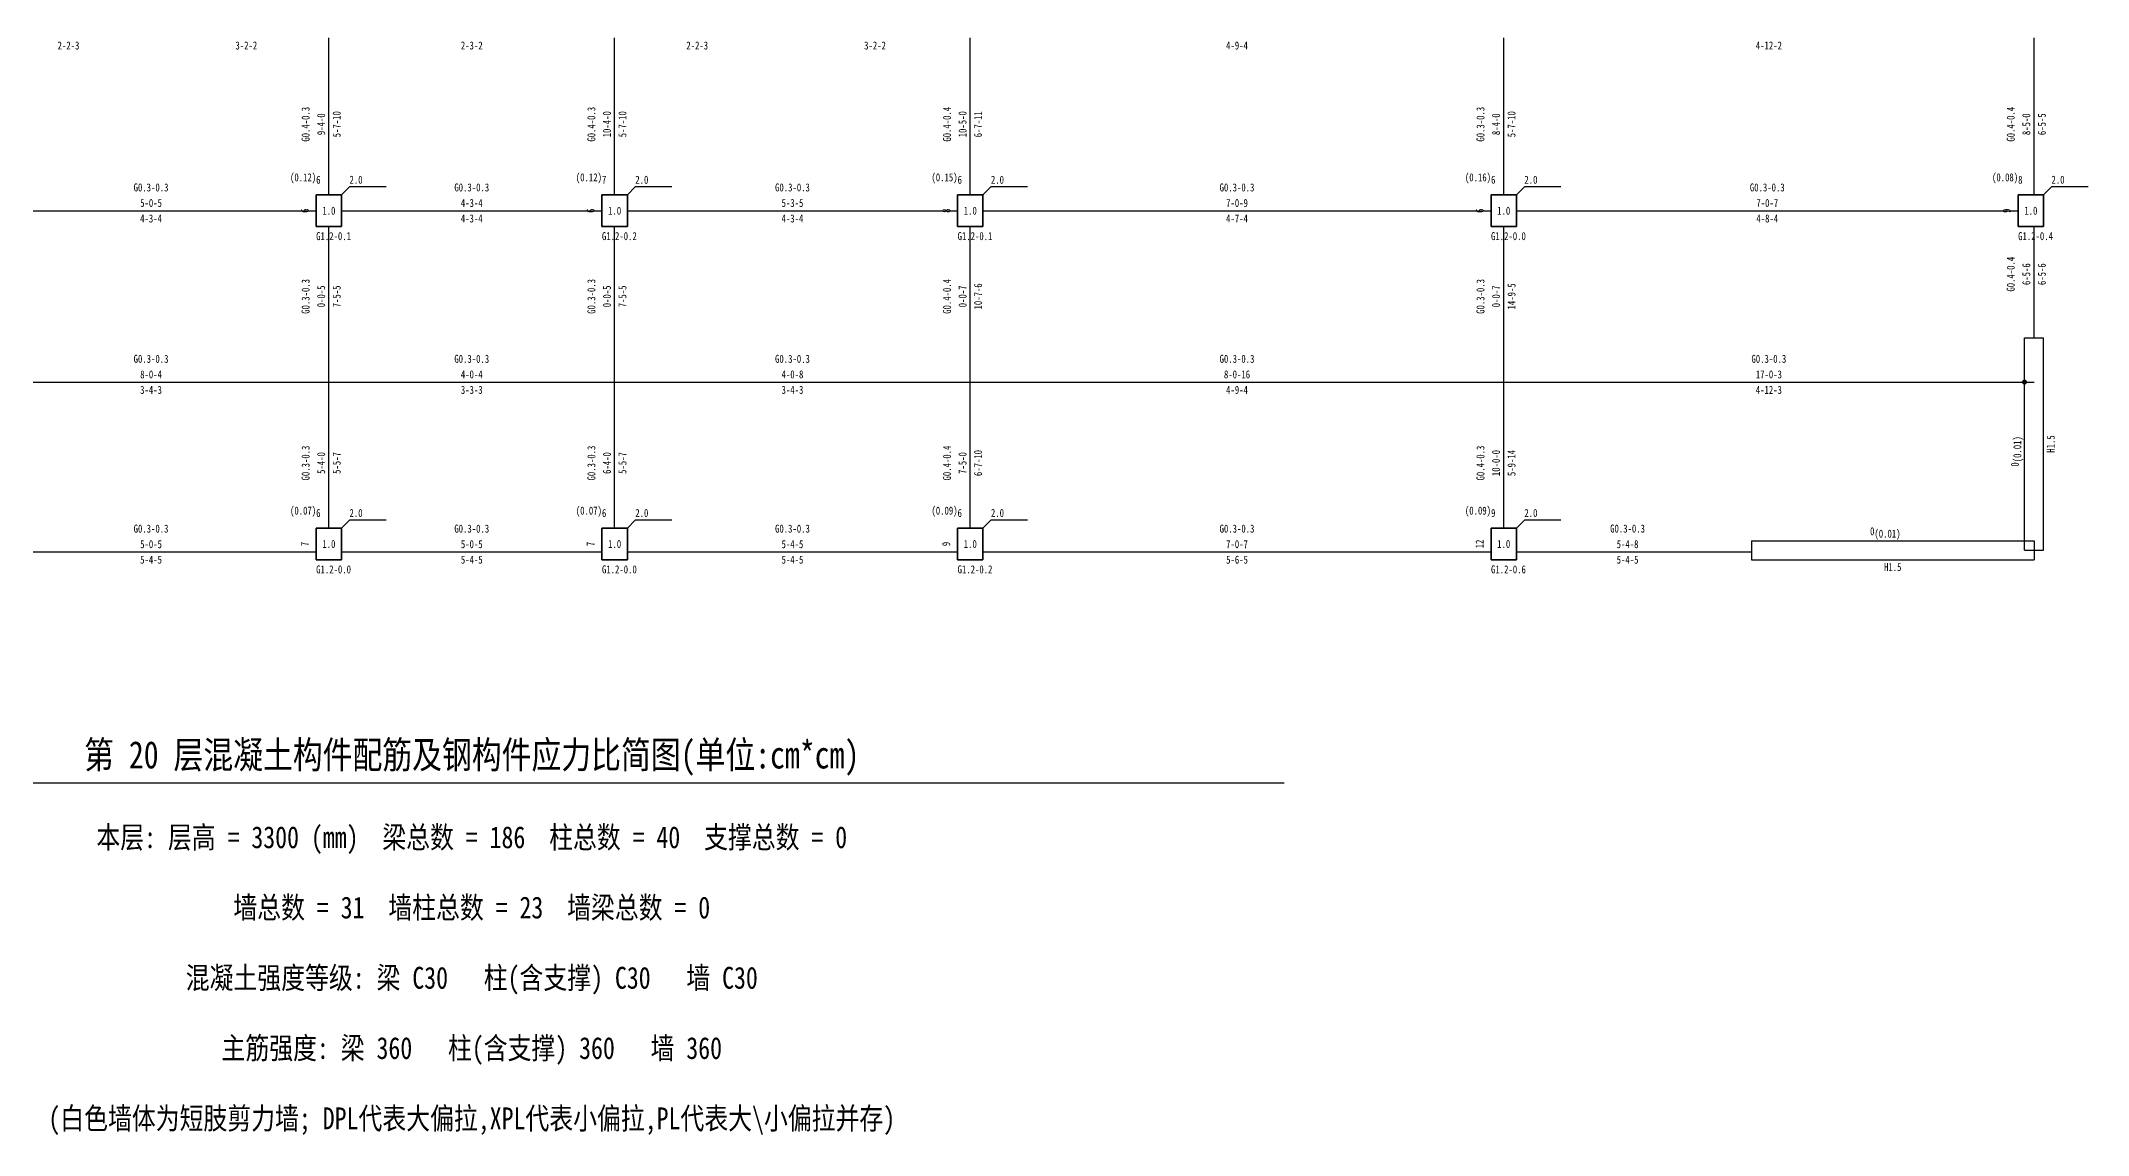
# Model space of a CAD drawing. Header units: millimetres. Extents: x -7820 to 78100, y -396413 to 46100.
# Drawn here: x 20802 to 53037, y -396413 to -379177 of the extents above; entities that cross this region are included whole.
import ezdxf
from ezdxf.enums import TextEntityAlignment as Align

# ---------------------------------------------------------------- set-up
doc = ezdxf.new("R2010")
doc.units = ezdxf.units.MM
doc.header["$LTSCALE"] = 100
for name, color, linetype, lineweight in [('层15100', 134, 'Continuous', 25), ('层15101', 52, 'Continuous', 25), ('层15103', 84, 'Continuous', 25), ('层15202', 7, 'Continuous', 25), ('层15220', 4, 'Continuous', 25), ('层15221', 2, 'Continuous', 25), ('层15223', 3, 'Continuous', 25)]:
    doc.layers.add(name, color=color, linetype=linetype, lineweight=lineweight)
doc.styles.add('宋体', font='')
doc.styles.get('宋体').set_extended_font_data('宋体')

# ---------------------------------------------------------------- blocks, each defined once
blk = doc.blocks.new('PL111')
at = {"layer": '层15100'}
for p, q in [((34, 17.25), (34, 19.725)), ((38.5, 17.25), (38.5, 19.725)), ((44.1, 17.25), (44.1, 19.725)), ((52.5, 17.25), (52.5, 19.725)), ((60.85, 17.25), (60.85, 19.725)), ((28.6, 17), (33.8, 17)), ((34.2, 17), (38.3, 17)), ((38.7, 17), (43.9, 17)), ((44.3, 17), (52.3, 17)), ((52.7, 17), (60.6, 17)), ((34, 14.3), (34, 16.75)), ((38.5, 14.3), (38.5, 16.75)), ((44.1, 14.3), (44.1, 16.75)), ((52.5, 14.3), (52.5, 16.75)), ((28.4, 14.3), (34, 14.3)), ((34, 12), (34, 14.3)), ((34, 14.3), (38.5, 14.3)), ((38.5, 12), (38.5, 14.3)), ((38.5, 14.3), (44.1, 14.3)), ((44.1, 12), (44.1, 14.3)), ((44.1, 14.3), (52.5, 14.3)), ((52.5, 12), (52.5, 14.3)), ((52.5, 14.3), (60.85, 14.3)), ((28.6, 11.625), (33.8, 11.625)), ((34.2, 11.625), (38.3, 11.625)), ((38.7, 11.625), (43.9, 11.625)), ((44.3, 11.625), (52.3, 11.625)), ((52.7, 11.625), (56.4, 11.626))]:
    blk.add_line(p, q, dxfattribs=at)
at = {"layer": '层15100', "color": 2}
blk.add_line((60.85, 15), (60.85, 16.75), dxfattribs=at)
at = {"layer": '层15100', "color": 1, "linetype": 'Continuous', "const_width": 0.04}
blk.add_lwpolyline([(60.72, 14.3, 1), (60.68, 14.3, 1)], format="xyb", close=True, dxfattribs=at)
at = {"layer": '层15103'}
for p, q in [((60.7, 14.3), (60.7, 15)), ((60.7, 15), (61, 15)), ((61, 14.3), (61, 15)), ((60.7, 11.65), (60.7, 14.3)), ((61, 11.65), (61, 14.3)), ((56.4, 11.8), (60.85, 11.8)), ((56.4, 11.8), (56.4, 11.5)), ((60.7, 11.65), (61, 11.65)), ((60.85, 11.8), (60.85, 11.5)), ((56.4, 11.5), (60.85, 11.5))]:
    blk.add_line(p, q, dxfattribs=at)
at = {"layer": '层15202'}
blk.add_line((23.458, 7.986), (49.042, 7.986), dxfattribs=at)
at = {"layer": '层15221'}
for p, q in [((34.2, 17.25), (34.325, 17.375)), ((34.901, 17.375), (34.325, 17.375)), ((38.7, 17.25), (38.825, 17.375)), ((39.401, 17.375), (38.825, 17.375)), ((44.3, 17.25), (44.425, 17.375)), ((45.001, 17.375), (44.425, 17.375)), ((52.7, 17.25), (52.825, 17.375)), ((53.401, 17.375), (52.825, 17.375)), ((61, 17.25), (61.125, 17.375)), ((61.701, 17.375), (61.125, 17.375)), ((34.2, 12), (34.325, 12.125)), ((34.901, 12.125), (34.325, 12.125)), ((38.7, 12), (38.825, 12.125)), ((39.401, 12.125), (38.825, 12.125)), ((44.3, 12), (44.425, 12.125)), ((45.001, 12.125), (44.425, 12.125)), ((52.7, 12), (52.825, 12.125)), ((53.401, 12.125), (52.825, 12.125))]:
    blk.add_line(p, q, dxfattribs=at)
at = {"layer": '层15202', "style": '宋体', "width": 0.8}
for s, height, p in [('第 20 层混凝土构件配筋及钢构件应力比简图(单位:cm*cm)', 0.4305, (36.25, 8.085)), ('本层: 层高 = 3300 (mm)  梁总数 = 186  柱总数 = 40  支撑总数 = 0', 0.3444, (36.25, 6.855)), ('墙总数 = 31  墙柱总数 = 23  墙梁总数 = 0', 0.3444, (36.25, 5.748)), ('混凝土强度等级: 梁 C30   柱(含支撑) C30   墙 C30', 0.3444, (36.25, 4.641)), ('主筋强度: 梁 360   柱(含支撑) 360   墙 360', 0.3444, (36.25, 3.534)), (' (白色墙体为短肢剪力墙; DPL代表大偏拉,XPL代表小偏拉,PL代表大\\小偏拉并存) ', 0.3444, (36.25, 2.427))]:
    blk.add_text(s, height=height, dxfattribs=at).set_placement(p, align=Align.BOTTOM_CENTER)
at = {"layer": '层15220', "style": '宋体', "width": 0.8}
for s, p in [('2-2-3', (29.9, 19.603)), ('3-2-2', (32.7, 19.603)), ('2-3-2', (36.25, 19.603)), ('2-2-3', (39.8, 19.603)), ('3-2-2', (42.6, 19.603)), ('4-9-4', (48.3, 19.603)), ('4-12-2', (56.675, 19.603)), ('G0.3-0.3', (31.2, 17.367)), ('G0.3-0.3', (36.25, 17.367)), ('G0.3-0.3', (41.3, 17.367)), ('G0.3-0.3', (48.3, 17.367)), ('G0.3-0.3', (56.65, 17.367)), ('5-0-5', (31.2, 17.122)), ('4-3-4', (36.25, 17.122)), ('5-3-5', (41.3, 17.122)), ('7-0-9', (48.3, 17.122)), ('7-0-7', (56.65, 17.122)), ('4-3-4', (31.2, 16.878)), ('4-3-4', (36.25, 16.878)), ('4-3-4', (41.3, 16.878)), ('4-7-4', (48.3, 16.878)), ('4-8-4', (56.65, 16.878)), ('G0.3-0.3', (31.2, 14.667)), ('G0.3-0.3', (36.25, 14.667)), ('G0.3-0.3', (41.3, 14.667)), ('G0.3-0.3', (48.3, 14.667)), ('G0.3-0.3', (56.675, 14.667)), ('3-4-3', (31.2, 14.178)), ('8-0-4', (31.2, 14.422)), ('4-0-4', (36.25, 14.422)), ('3-3-3', (36.25, 14.178)), ('4-0-8', (41.3, 14.422)), ('3-4-3', (41.3, 14.178)), ('8-0-16', (48.3, 14.422)), ('4-9-4', (48.3, 14.178)), ('4-12-3', (56.675, 14.178)), ('17-0-3', (56.675, 14.422)), ('G0.3-0.3', (31.2, 11.992)), ('G0.3-0.3', (36.25, 11.992)), ('G0.3-0.3', (41.3, 11.992)), ('G0.3-0.3', (48.3, 11.992)), ('G0.3-0.3', (54.45, 11.993)), ('5-0-5', (31.2, 11.747)), ('5-0-5', (36.25, 11.747)), ('5-4-5', (41.3, 11.747)), ('7-0-7', (48.3, 11.747)), ('5-4-8', (54.45, 11.748)), ('5-4-5', (31.2, 11.503)), ('5-4-5', (36.25, 11.503)), ('5-4-5', (41.3, 11.503)), ('5-6-5', (48.3, 11.503)), ('5-4-5', (54.45, 11.503))]:
    blk.add_text(s, height=0.126, dxfattribs=at).set_placement(p, align=Align.MIDDLE_CENTER)
for s, p in [('G0.4-0.3', (33.633, 18.362)), ('9-4-0', (33.878, 18.362)), ('5-7-10', (34.122, 18.362)), ('G0.4-0.3', (38.133, 18.362)), ('10-4-0', (38.378, 18.362)), ('5-7-10', (38.622, 18.362)), ('G0.4-0.4', (43.733, 18.362)), ('10-5-0', (43.978, 18.362)), ('6-7-11', (44.222, 18.362)), ('G0.3-0.3', (52.133, 18.362)), ('8-4-0', (52.378, 18.362)), ('5-7-10', (52.622, 18.362)), ('G0.4-0.4', (60.483, 18.362)), ('8-5-0', (60.728, 18.362)), ('6-5-5', (60.972, 18.362)), ('G0.4-0.4', (60.483, 16)), ('6-5-6', (60.728, 16)), ('6-5-6', (60.972, 16)), ('G0.3-0.3', (33.633, 15.65)), ('0-0-5', (33.878, 15.65)), ('7-5-5', (34.122, 15.65)), ('G0.3-0.3', (38.133, 15.65)), ('0-0-5', (38.378, 15.65)), ('7-5-5', (38.622, 15.65)), ('G0.4-0.4', (43.733, 15.65)), ('0-0-7', (43.978, 15.65)), ('10-7-6', (44.222, 15.65)), ('G0.3-0.3', (52.133, 15.65)), ('0-0-7', (52.378, 15.65)), ('14-9-5', (52.622, 15.65)), ('G0.3-0.3', (33.633, 13.025)), ('G0.3-0.3', (38.133, 13.025)), ('G0.4-0.4', (43.733, 13.025)), ('6-7-10', (44.222, 13.025)), ('G0.4-0.3', (52.133, 13.025)), ('10-0-0', (52.378, 13.025)), ('5-9-14', (52.622, 13.025)), ('5-4-0', (33.878, 13.025)), ('5-5-7', (34.122, 13.025)), ('6-4-0', (38.378, 13.025)), ('5-5-7', (38.622, 13.025)), ('7-5-0', (43.978, 13.025))]:
    blk.add_text(s, height=0.126, rotation=89.9997, dxfattribs=at).set_placement(p, align=Align.MIDDLE_CENTER)
at = {"layer": '层15221', "style": '宋体', "width": 0.8}
for s, p in [('(0.12)', (33.8, 17.425)), ('(0.12)', (38.3, 17.425)), ('(0.15)', (43.9, 17.425)), ('(0.16)', (52.3, 17.425)), ('(0.08)', (60.6, 17.425)), ('(0.07)', (33.8, 12.175)), ('(0.07)', (38.3, 12.175)), ('(0.09)', (43.9, 12.175)), ('(0.09)', (52.3, 12.175))]:
    blk.add_text(s, height=0.126, dxfattribs=at).set_placement(p, align=Align.BOTTOM_RIGHT)
for s, p in [('6', (33.8, 17.425)), ('2.0', (34.325, 17.425)), ('7', (38.3, 17.425)), ('2.0', (38.825, 17.425)), ('6', (43.9, 17.425)), ('2.0', (44.425, 17.425)), ('6', (52.3, 17.425)), ('2.0', (52.825, 17.425)), ('8', (60.6, 17.425)), ('2.0', (61.125, 17.425)), ('6', (33.8, 12.175)), ('2.0', (34.325, 12.175)), ('6', (38.3, 12.175)), ('2.0', (38.825, 12.175)), ('6', (43.9, 12.175)), ('2.0', (44.425, 12.175)), ('9', (52.3, 12.175)), ('2.0', (52.825, 12.175))]:
    blk.add_text(s, height=0.126, dxfattribs=at).set_placement(p)
for s, p in [('6', (33.62, 17)), ('6', (38.12, 17)), ('8', (43.72, 17)), ('6', (52.12, 17)), ('9', (60.42, 17)), ('7', (33.62, 11.75)), ('7', (38.12, 11.75)), ('9', (43.72, 11.75)), ('12', (52.12, 11.75))]:
    blk.add_text(s, height=0.126, rotation=89.9997, dxfattribs=at).set_placement(p, align=Align.MIDDLE_CENTER)
for p in [(34, 17), (38.5, 17), (44.1, 17), (52.5, 17), (60.8, 17), (34, 11.75), (38.5, 11.75), (44.1, 11.75), (52.5, 11.75)]:
    blk.add_text('1.0', height=0.126, dxfattribs=at).set_placement(p, align=Align.MIDDLE_CENTER)
for s, p in [('G1.2-0.1', (33.8, 16.6)), ('G1.2-0.2', (38.3, 16.6)), ('G1.2-0.1', (43.9, 16.6)), ('G1.2-0.0', (52.3, 16.6)), ('G1.2-0.4', (60.6, 16.6)), ('G1.2-0.0', (33.8, 11.35)), ('G1.2-0.0', (38.3, 11.35)), ('G1.2-0.2', (43.9, 11.35)), ('G1.2-0.6', (52.3, 11.35))]:
    blk.add_text(s, height=0.126, dxfattribs=at).set_placement(p, align=Align.MIDDLE_LEFT)
at = {"layer": '层15223', "style": '宋体', "width": 0.8}
blk.add_text('(0.01)', height=0.126, rotation=89.9997, dxfattribs=at).set_placement((60.65, 13.037))
blk.add_text('H1.5', height=0.126, rotation=89.9997, dxfattribs=at).set_placement((61.05, 13.325), align=Align.TOP_CENTER)
blk.add_text('0', height=0.126, rotation=89.9997, dxfattribs=at).set_placement((60.65, 13.037), align=Align.BOTTOM_RIGHT)
blk.add_text('0', height=0.126, dxfattribs=at).set_placement((58.337, 11.85), align=Align.BOTTOM_RIGHT)
blk.add_text('(0.01)', height=0.126, dxfattribs=at).set_placement((58.337, 11.85))
blk.add_text('H1.5', height=0.126, dxfattribs=at).set_placement((58.625, 11.45), align=Align.TOP_CENTER)
at = {"layer": '层15101'}
mesh = blk.add_polyface(dxfattribs=at)
corners = [(33.8, 16.75), (34.2, 16.75), (34.2, 16.75), (33.8, 16.75), (34.2, 16.75), (34.2, 17.25), (34.2, 17.25), (34.2, 16.75), (34.2, 17.25), (33.8, 17.25), (33.8, 17.25), (34.2, 17.25), (33.8, 17.25), (33.8, 16.75), (33.8, 16.75), (33.8, 17.25)]
mesh.append_faces([[corners[k] for k in face] for face in [(0, 1, 2, 3), (4, 5, 6, 7), (8, 9, 10, 11), (12, 13, 14, 15)]])
mesh = blk.add_polyface(dxfattribs=at)
corners = [(38.3, 16.75), (38.7, 16.75), (38.7, 16.75), (38.3, 16.75), (38.7, 16.75), (38.7, 17.25), (38.7, 17.25), (38.7, 16.75), (38.7, 17.25), (38.3, 17.25), (38.3, 17.25), (38.7, 17.25), (38.3, 17.25), (38.3, 16.75), (38.3, 16.75), (38.3, 17.25)]
mesh.append_faces([[corners[k] for k in face] for face in [(0, 1, 2, 3), (4, 5, 6, 7), (8, 9, 10, 11), (12, 13, 14, 15)]])
mesh = blk.add_polyface(dxfattribs=at)
corners = [(43.9, 16.75), (44.3, 16.75), (44.3, 16.75), (43.9, 16.75), (44.3, 16.75), (44.3, 17.25), (44.3, 17.25), (44.3, 16.75), (44.3, 17.25), (43.9, 17.25), (43.9, 17.25), (44.3, 17.25), (43.9, 17.25), (43.9, 16.75), (43.9, 16.75), (43.9, 17.25)]
mesh.append_faces([[corners[k] for k in face] for face in [(0, 1, 2, 3), (4, 5, 6, 7), (8, 9, 10, 11), (12, 13, 14, 15)]])
mesh = blk.add_polyface(dxfattribs=at)
corners = [(52.3, 16.75), (52.7, 16.75), (52.7, 16.75), (52.3, 16.75), (52.7, 16.75), (52.7, 17.25), (52.7, 17.25), (52.7, 16.75), (52.7, 17.25), (52.3, 17.25), (52.3, 17.25), (52.7, 17.25), (52.3, 17.25), (52.3, 16.75), (52.3, 16.75), (52.3, 17.25)]
mesh.append_faces([[corners[k] for k in face] for face in [(0, 1, 2, 3), (4, 5, 6, 7), (8, 9, 10, 11), (12, 13, 14, 15)]])
mesh = blk.add_polyface(dxfattribs=at)
corners = [(60.6, 16.75), (61, 16.75), (61, 16.75), (60.6, 16.75), (61, 16.75), (61, 17.25), (61, 17.25), (61, 16.75), (61, 17.25), (60.6, 17.25), (60.6, 17.25), (61, 17.25), (60.6, 17.25), (60.6, 16.75), (60.6, 16.75), (60.6, 17.25)]
mesh.append_faces([[corners[k] for k in face] for face in [(0, 1, 2, 3), (4, 5, 6, 7), (8, 9, 10, 11), (12, 13, 14, 15)]])
mesh = blk.add_polyface(dxfattribs=at)
corners = [(33.8, 11.5), (34.2, 11.5), (34.2, 11.5), (33.8, 11.5), (34.2, 11.5), (34.2, 12), (34.2, 12), (34.2, 11.5), (34.2, 12), (33.8, 12), (33.8, 12), (34.2, 12), (33.8, 12), (33.8, 11.5), (33.8, 11.5), (33.8, 12)]
mesh.append_faces([[corners[k] for k in face] for face in [(0, 1, 2, 3), (4, 5, 6, 7), (8, 9, 10, 11), (12, 13, 14, 15)]])
mesh = blk.add_polyface(dxfattribs=at)
corners = [(38.3, 11.5), (38.7, 11.5), (38.7, 11.5), (38.3, 11.5), (38.7, 11.5), (38.7, 12), (38.7, 12), (38.7, 11.5), (38.7, 12), (38.3, 12), (38.3, 12), (38.7, 12), (38.3, 12), (38.3, 11.5), (38.3, 11.5), (38.3, 12)]
mesh.append_faces([[corners[k] for k in face] for face in [(0, 1, 2, 3), (4, 5, 6, 7), (8, 9, 10, 11), (12, 13, 14, 15)]])
mesh = blk.add_polyface(dxfattribs=at)
corners = [(43.9, 11.5), (44.3, 11.5), (44.3, 11.5), (43.9, 11.5), (44.3, 11.5), (44.3, 12), (44.3, 12), (44.3, 11.5), (44.3, 12), (43.9, 12), (43.9, 12), (44.3, 12), (43.9, 12), (43.9, 11.5), (43.9, 11.5), (43.9, 12)]
mesh.append_faces([[corners[k] for k in face] for face in [(0, 1, 2, 3), (4, 5, 6, 7), (8, 9, 10, 11), (12, 13, 14, 15)]])
mesh = blk.add_polyface(dxfattribs=at)
corners = [(52.3, 11.5), (52.7, 11.5), (52.7, 11.5), (52.3, 11.5), (52.7, 11.5), (52.7, 12), (52.7, 12), (52.7, 11.5), (52.7, 12), (52.3, 12), (52.3, 12), (52.7, 12), (52.3, 12), (52.3, 11.5), (52.3, 11.5), (52.3, 12)]
mesh.append_faces([[corners[k] for k in face] for face in [(0, 1, 2, 3), (4, 5, 6, 7), (8, 9, 10, 11), (12, 13, 14, 15)]])

msp = doc.modelspace()

# ---------------------------------------------------------------- block references
at = {"xscale": 1000, "yscale": 1000, "zscale": 1000}
msp.add_blockref('PL111', (-8664.1, -398851.4), dxfattribs=at)

doc.saveas('drawing.dxf')
